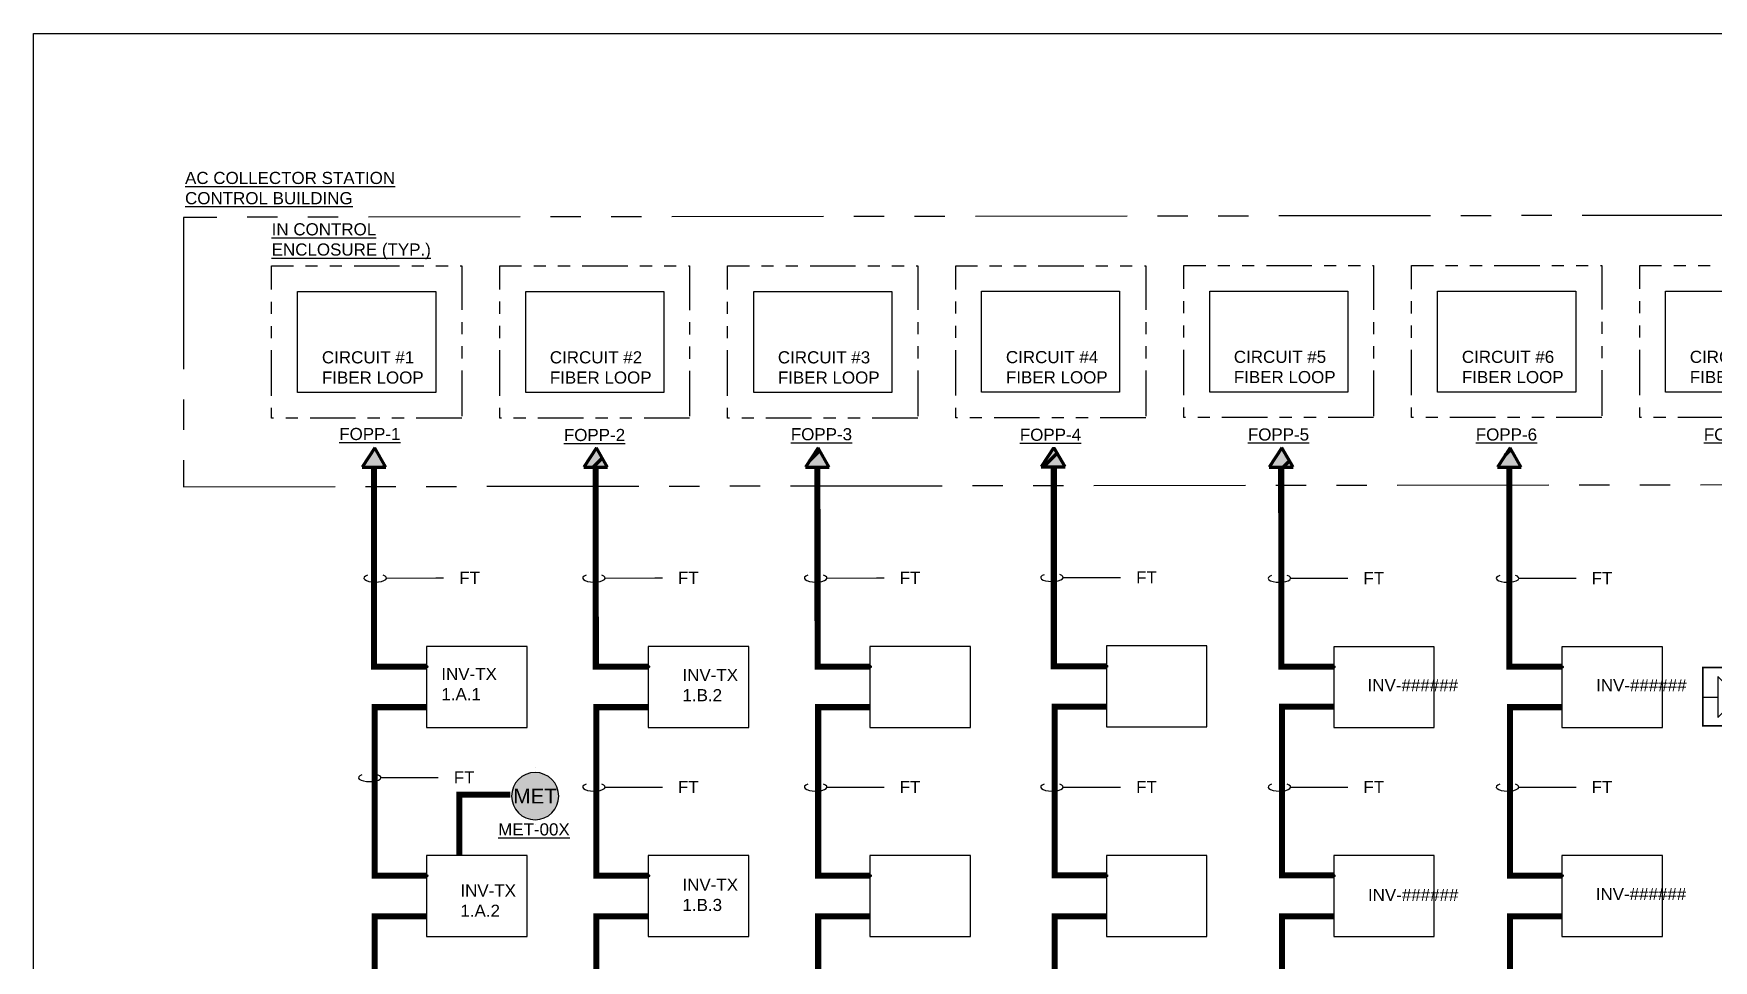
# Model space of a CAD drawing. Header units: feet. Extents: x -18 to 246, y -88 to 32.
# Drawn here: x 14.5 to 28.34, y -20.31 to -12.68 of the extents above; entities that cross this region are included whole.
import ezdxf
from ezdxf import colors
from ezdxf.entities.mleader import LeaderData, LeaderLine
from ezdxf.enums import TextEntityAlignment as Align
from ezdxf.lldxf.tags import DXFTag
from ezdxf.math import Vec2, Vec3

# ---------------------------------------------------------------- set-up
doc = ezdxf.new("R2010")
doc.units = ezdxf.units.FT
doc.header["$MEASUREMENT"] = 0
for name, pattern in [('DASHED2', [0.375, 0.25, -0.125]), ('PHANTOM', [2.5, 1.25, -0.25, 0.25, -0.25, 0.25, -0.25]), ('PHANTOM2', [1.25, 0.625, -0.125, 0.125, -0.125, 0.125, -0.125]), ('PHANTOM4', [0.6875, 0.3125, 0.0625, -0.0625, 0.0625, -0.0625, 0.0625, -0.0625])]:
    doc.linetypes.add(name, pattern=pattern)
for name, color, linetype in [('E-1LIN', 4, 'Continuous'), ('E-1LIN-EQPM-ENCL', 8, 'PHANTOM2'), ('E-DASH', 11, 'PHANTOM4'), ('E-EQPM', 5, 'Continuous'), ('E-TXT', 7, 'Continuous'), ('G-ANNO-TEXT', 1, 'Continuous'), ('PV-CABL-FO', 130, 'FIBER')]:
    doc.layers.add(name, color=color, linetype=linetype)
doc.layers.add('PV-PCS BOUNDARY', color=224, linetype='DASHED2', lineweight=90)
doc.styles.add('NEI-A', font='arial.ttf')
tags = doc.linetypes.add('FIBER', pattern='A,0.376989,-0.053001,["FO",NEI-A,S=0.1,R=0,X=0,Y=-0.05],-0.246999,0.376989', length=1.053978).pattern_tags.tags
tags[6] = DXFTag(74, 10)

# ---------------------------------------------------------------- blocks, each defined once
blk = doc.blocks.new('*U34')
at = {"linetype": 'Continuous'}
blk.add_lwpolyline([(0.828, 0.167), (0, 0.167), (0, -0.5), (0.828, -0.5)], close=True, dxfattribs=at)
at = {"layer": 'defpoints', "linetype": 'DASHED2'}
blk.add_circle((0, 0), 0.01, dxfattribs=at)
blk = doc.blocks.new('ARROW')
h = blk.add_hatch()
h.set_pattern_fill('ANSI31', color=256)
h.paths.add_polyline_path([(0, 0), (-0.0744, -0.1141), (0.0657, -0.1141)])
h = blk.add_hatch(color=256)
h.dxf.hatch_style = 1
h.paths.add_polyline_path([(0, 0), (-0.0744, -0.1141), (0.0657, -0.1141)])
blk.add_lwpolyline([(0, 0), (-0.0744, -0.1141), (0.0657, -0.1141), (0, 0)], close=True)
blk = doc.blocks.new('*U24')
h = blk.add_hatch(color=255)
h.dxf.hatch_style = 1
edge = h.paths.add_edge_path()
edge.add_arc((0, 0), 0.2, 0, 360)
at = {"layer": 'defpoints', "color": 2}
for p, q in [((0, 0.24375), (0, 0.24375)), ((0, -0.24375), (0, -0.24375))]:
    blk.add_line(p, q, dxfattribs=at)
at = {"layer": 'G-ANNO-TEXT', "linetype": 'Continuous'}
blk.add_circle((0, 0), 0.2, dxfattribs=at)
at = {"layer": 'G-ANNO-TEXT', "style": 'NEI-A'}
blk.add_attdef('PV_LEGEND_CALLOUT', text='', height=0.125, dxfattribs=at).set_placement((0, 0), align=Align.MIDDLE_CENTER)
blk.add_attdef('PV_LEGEND_DESCRIPTION', text='', height=0.1, dxfattribs=at).set_placement((0.625, 0), align=Align.MIDDLE_LEFT)
blk = doc.blocks.new('2-WAY FIBER SPLICE')
blk.add_wipeout([(-0.297, 0.24), (0.299, 0.239), (0.298, -0.24), (-0.294, -0.235), (-0.299, -0.236)])
at = {"layer": 'E-1LIN'}
for p, q in [((-0.174, 0.171), (-0.174, -0.167)), ((-0.174, 0.171), (-0.005, 0.002)), ((0.174, 0.171), (0.004, 0.002)), ((0.174, 0.171), (0.174, -0.167)), ((-0.298, 0.002), (-0.174, 0.002)), ((-0.174, -0.167), (-0.005, 0.002)), ((0.174, -0.167), (0.004, 0.002)), ((0.174, 0.002), (0.3, 0.002))]:
    blk.add_line(p, q, dxfattribs=at)
at = {"layer": 'E-1LIN-EQPM-ENCL', "linetype": 'Continuous', "const_width": 0.0135}
blk.add_lwpolyline([(-0.297, -0.235), (0.3, -0.235), (0.3, 0.245), (-0.297, 0.245)], close=True, dxfattribs=at)
blk = doc.blocks.new('Equipment Callout Arrowhead .75')
at = {"color": 0}
blk.add_ellipse((-0.25, 0), major_axis=(0.743, 0), ratio=0.350959, start_param=-0.80282, end_param=3.944413, dxfattribs=at)

msp = doc.modelspace()

# ---------------------------------------------------------------- linework, layer by layer
at = {"layer": 'defpoints', "color": 5}
msp.add_lwpolyline([(14.495, -12.676), (41.404, -12.676), (41.404, -35.686), (14.495, -35.686)], close=True, dxfattribs=at)
at = {"layer": 'E-DASH', "flags": 128}
for points in [[(18.023, -15.844), (16.457, -15.844), (16.457, -14.589), (18.023, -14.589)], [(21.78, -15.844), (20.214, -15.844), (20.214, -14.589), (21.78, -14.589)], [(23.659, -15.842), (22.093, -15.842), (22.093, -14.588), (23.659, -14.588)], [(25.537, -15.84), (23.972, -15.84), (23.972, -14.586), (25.537, -14.586)], [(27.416, -15.84), (25.85, -15.84), (25.85, -14.586), (27.416, -14.586)], [(29.294, -15.84), (27.729, -15.84), (27.729, -14.586), (29.294, -14.586)]]:
    msp.add_lwpolyline(points, close=True, dxfattribs=at)
at = {"layer": 'E-EQPM', "color": 5, "flags": 128}
for points in [[(17.809, -15.633), (16.671, -15.633), (16.671, -14.801), (17.809, -14.801)], [(19.687, -15.633), (18.55, -15.633), (18.55, -14.801), (19.687, -14.801)], [(21.566, -15.633), (20.429, -15.633), (20.429, -14.801), (21.566, -14.801)], [(23.444, -15.631), (22.307, -15.631), (22.307, -14.799), (23.444, -14.799)], [(25.323, -15.629), (24.186, -15.629), (24.186, -14.797), (25.323, -14.797)], [(27.202, -15.629), (26.064, -15.629), (26.064, -14.797), (27.202, -14.797)], [(29.08, -15.629), (27.943, -15.629), (27.943, -14.797), (29.08, -14.797)]]:
    msp.add_lwpolyline(points, close=True, dxfattribs=at)
at = {"layer": 'E-TXT', "color": 253, "linetype": 'PHANTOM'}
msp.add_lwpolyline([(15.731, -16.409), (33.505, -16.385), (33.505, -14.167), (15.731, -14.19)], close=True, dxfattribs=at)
at = {"layer": 'PV-CABL-FO', "const_width": 0.05}
for points in [[(17.733, -17.892), (17.301, -17.892), (17.3, -16.249)], [(19.56, -17.892), (19.128, -17.892), (19.127, -16.249)], [(21.387, -17.892), (20.955, -17.892), (20.954, -16.249)], [(23.335, -17.888), (22.902, -17.888), (22.902, -16.245)], [(25.208, -17.892), (24.776, -17.892), (24.775, -16.249)], [(27.088, -17.892), (26.656, -17.892), (26.655, -16.249)], [(17.733, -19.614), (17.306, -19.614), (17.306, -18.225), (17.733, -18.225)], [(19.56, -19.614), (19.133, -19.614), (19.133, -18.225), (19.56, -18.225)], [(21.387, -19.614), (20.96, -19.614), (20.96, -18.225), (21.387, -18.225)], [(23.335, -19.61), (22.908, -19.61), (22.908, -18.221), (23.335, -18.221)], [(25.208, -19.61), (24.781, -19.61), (24.781, -18.221), (25.208, -18.221)], [(27.088, -19.614), (26.661, -19.614), (26.661, -18.225), (27.088, -18.225)], [(18.423, -18.947), (18.004, -18.947), (18.004, -19.448)], [(17.733, -21.337), (17.306, -21.337), (17.306, -19.948), (17.733, -19.948)], [(19.56, -21.337), (19.133, -21.337), (19.133, -19.948), (19.56, -19.948)], [(21.387, -21.337), (20.96, -21.337), (20.96, -19.948), (21.387, -19.948)], [(23.335, -21.337), (22.908, -21.337), (22.908, -19.948), (23.335, -19.948)], [(25.208, -21.337), (24.781, -21.337), (24.781, -19.948), (25.208, -19.948)], [(27.088, -21.337), (26.661, -21.337), (26.661, -19.948), (27.088, -19.948)]]:
    msp.add_lwpolyline(points, dxfattribs=at)

# ---------------------------------------------------------------- block references
at = {"layer": 'E-1LIN-EQPM-ENCL'}
for p in [(17.733, -17.892), (19.56, -17.892), (21.387, -17.892), (23.335, -17.888), (25.208, -17.894), (27.088, -17.894), (17.733, -19.614), (19.56, -19.614), (21.387, -19.614), (23.335, -19.614), (25.208, -19.614), (27.088, -19.614)]:
    msp.add_blockref('*U34', p, dxfattribs=at)
at = {"layer": 'G-ANNO-TEXT'}
ref = msp.add_blockref('*U24', (18.628, -18.958), dxfattribs=dict(at, xscale=-0.9720000292433572, yscale=0.9720000292433572, zscale=0.9720000292433572, rotation=180))
ref.add_attrib('PV_LEGEND_CALLOUT', 'MET', dxfattribs={"height": 0.1215, "style": 'NEI-A'}).set_placement((18.628, -18.958), align=Align.MIDDLE_CENTER)
at = {"layer": 'PV-PCS BOUNDARY', "xscale": 1.39854621569094, "yscale": 1.39854621569094, "zscale": 1.39854621569094}
for p in [(17.306, -16.089), (19.133, -16.089), (20.96, -16.089), (22.902, -16.085), (24.781, -16.089), (26.661, -16.089)]:
    msp.add_blockref('ARROW', p, dxfattribs=at)

# ---------------------------------------------------------------- texts
at = {"layer": 'G-ANNO-TEXT', "char_height": 0.1, "style": 'NEI-A'}
for s, width, gutter_width, heights, insert, attachment_point in [('\\pxql;{\\LAC COLLECTOR STATION CONTROL BUILDING}', 1.85756, 0.547, [0.383], (16.672, -13.815), 2), ('INV-TX 1.A.1', 0.4444, 0.467, [0], (17.855, -18.035), 4), ('INV-TX 1.B.2', 0.4444, 0.467, [0], (19.842, -18.043), 4), ('INV-######', 0.4444, 0.467, [0.145], (25.487, -18.044), 4), ('INV-######', 0.4444, 0.467, [0.145], (27.37, -18.044), 4), ('INV-TX 1.B.3', 0.4444, 0.467, [0], (19.842, -19.772), 4), ('INV-TX 1.A.2', 0.4444, 0.467, [0], (18.012, -19.819), 4), ('INV-######', 0.4444, 0.467, [0.145], (25.49, -19.772), 4), ('INV-######', 0.4444, 0.467, [0.145], (27.367, -19.765), 4)]:
    msp.add_mtext_dynamic_manual_height_columns(s, width=width, gutter_width=gutter_width, heights=heights, dxfattribs=dict(at, insert=insert, attachment_point=attachment_point))
for s, insert, width, attachment_point in [('{\\LIN CONTROL ENCLOSURE (TYP.)}', (16.457, -14.535), 1.56549, 7), ('CIRCUIT #1 FIBER LOOP', (16.871, -15.427), 1.15565, 4), ('CIRCUIT #2\\PFIBER LOOP', (18.749, -15.427), 1.15565, 4), ('CIRCUIT #3 FIBER LOOP', (20.628, -15.427), 1.15565, 4), ('CIRCUIT #4 FIBER LOOP', (22.507, -15.425), 1.15565, 4), ('CIRCUIT #5 FIBER LOOP', (24.385, -15.423), 1.15565, 4), ('CIRCUIT #6 FIBER LOOP', (26.264, -15.423), 1.15565, 4), ('CIRCUIT #7 FIBER LOOP', (28.142, -15.423), 1.15565, 4), ('{\\LMET-00X}', (18.618, -19.182), 0.27972, 2)]:
    msp.add_mtext(s, dxfattribs=dict(at, insert=insert, width=width, attachment_point=attachment_point))

# ---------------------------------------------------------------- leaders
at = {"layer": 'G-ANNO-TEXT'}
ml = msp.add_multileader_mtext('Standard', dxfattribs=at)
ml.set_content(' FT', color=256, style='NEI-A')
ml.set_leader_properties()
ml.set_arrow_properties(name='Equipment Callout Arrowhead .75')
ml.build(insert=Vec2(0, 0))
ml.multileader.update_dxf_attribs({"dogleg_length": 0.0625, "arrow_head_size": 0.125})
ctx = ml.context
ctx.base_point, ctx.char_height, ctx.arrow_head_size, ctx.landing_gap_size, ctx.plane_origin = Vec3(17.874, -17.16), 0.1, 0.125, 0.09, Vec3(17.275, -18.459)
notes = []
notes.append((ctx, [(0, (1, 1, 0), (17.811, -17.16), (1, 0), 0.0625, [(0, [(17.279, -17.162)], 0, [])])]))
ctx.mtext.insert, ctx.mtext.width, ctx.mtext.flow_direction = Vec3(17.964, -17.11), 1, 5
ml = msp.add_multileader_mtext('Standard', dxfattribs=at)
ml.set_content(' FT', color=256, style='NEI-A')
ml.set_leader_properties()
ml.set_arrow_properties(name='Equipment Callout Arrowhead .75')
ml.build(insert=Vec2(0, 0))
ml.multileader.update_dxf_attribs({"dogleg_length": 0.0625, "arrow_head_size": 0.125})
ctx = ml.context
ctx.base_point, ctx.char_height, ctx.arrow_head_size, ctx.landing_gap_size, ctx.plane_origin = Vec3(19.676, -17.16), 0.1, 0.125, 0.09, Vec3(19.077, -18.459)
notes.append((ctx, [(0, (1, 1, 0), (19.614, -17.16), (1, 0), 0.0625, [(0, [(19.081, -17.162)], 0, [])])]))
ctx.mtext.insert, ctx.mtext.width, ctx.mtext.flow_direction = Vec3(19.766, -17.11), 1, 5
ml = msp.add_multileader_mtext('Standard', dxfattribs=at)
ml.set_content(' FT', color=256, style='NEI-A')
ml.set_leader_properties()
ml.set_arrow_properties(name='Equipment Callout Arrowhead .75')
ml.build(insert=Vec2(0, 0))
ml.multileader.update_dxf_attribs({"dogleg_length": 0.0625, "arrow_head_size": 0.125})
ctx = ml.context
ctx.base_point, ctx.char_height, ctx.arrow_head_size, ctx.landing_gap_size, ctx.plane_origin = Vec3(21.503, -17.16), 0.1, 0.125, 0.09, Vec3(20.905, -18.459)
notes.append((ctx, [(0, (1, 1, 0), (21.441, -17.16), (1, 0), 0.0625, [(0, [(20.908, -17.162)], 0, [])])]))
ctx.mtext.insert, ctx.mtext.width, ctx.mtext.flow_direction = Vec3(21.593, -17.11), 1, 5
ml = msp.add_multileader_mtext('Standard', dxfattribs=at)
ml.set_content(' FT', color=256, style='NEI-A')
ml.set_leader_properties()
ml.set_arrow_properties(name='Equipment Callout Arrowhead .75')
ml.build(insert=Vec2(0, 0))
ml.multileader.update_dxf_attribs({"dogleg_length": 0.0625, "arrow_head_size": 0.125})
ctx = ml.context
ctx.base_point, ctx.char_height, ctx.arrow_head_size, ctx.landing_gap_size, ctx.plane_origin = Vec3(23.451, -17.156), 0.1, 0.125, 0.09, Vec3(22.852, -18.455)
notes.append((ctx, [(0, (1, 1, 0), (23.388, -17.156), (1, 0), 0.0625, [(0, [(22.855, -17.157)], 0, [])])]))
ctx.mtext.insert, ctx.mtext.width, ctx.mtext.flow_direction = Vec3(23.541, -17.106), 1, 5
ml = msp.add_multileader_mtext('Standard', dxfattribs=at)
ml.set_content(' FT', color=256, style='NEI-A')
ml.set_leader_properties()
ml.set_arrow_properties(name='Equipment Callout Arrowhead .75')
ml.build(insert=Vec2(0, 0))
ml.multileader.update_dxf_attribs({"dogleg_length": 0.0625, "arrow_head_size": 0.125})
ctx = ml.context
ctx.base_point, ctx.char_height, ctx.arrow_head_size, ctx.landing_gap_size, ctx.plane_origin = Vec3(25.324, -17.162), 0.1, 0.125, 0.09, Vec3(24.725, -18.461)
notes.append((ctx, [(0, (1, 1, 0), (25.262, -17.162), (1, 0), 0.0625, [(0, [(24.729, -17.163)], 0, [])])]))
ctx.mtext.insert, ctx.mtext.width, ctx.mtext.flow_direction = Vec3(25.414, -17.112), 1, 5
ml = msp.add_multileader_mtext('Standard', dxfattribs=at)
ml.set_content(' FT', color=256, style='NEI-A')
ml.set_leader_properties()
ml.set_arrow_properties(name='Equipment Callout Arrowhead .75')
ml.build(insert=Vec2(0, 0))
ml.multileader.update_dxf_attribs({"dogleg_length": 0.0625, "arrow_head_size": 0.125})
ctx = ml.context
ctx.base_point, ctx.char_height, ctx.arrow_head_size, ctx.landing_gap_size, ctx.plane_origin = Vec3(27.204, -17.162), 0.1, 0.125, 0.09, Vec3(26.605, -18.461)
notes.append((ctx, [(0, (1, 1, 0), (27.142, -17.162), (1, 0), 0.0625, [(0, [(26.609, -17.163)], 0, [])])]))
ctx.mtext.insert, ctx.mtext.width, ctx.mtext.flow_direction = Vec3(27.294, -17.112), 1, 5
ml = msp.add_multileader_mtext('Standard', dxfattribs=at)
ml.set_content(' FT', color=256, style='NEI-A')
ml.set_leader_properties()
ml.set_arrow_properties(name='Equipment Callout Arrowhead .75')
ml.build(insert=Vec2(0, 0))
ml.multileader.update_dxf_attribs({"dogleg_length": 0.0625, "arrow_head_size": 0.125})
ctx = ml.context
ctx.base_point, ctx.char_height, ctx.arrow_head_size, ctx.landing_gap_size, ctx.plane_origin = Vec3(17.829, -18.804), 0.1, 0.125, 0.09, Vec3(17.231, -20.103)
notes.append((ctx, [(0, (1, 1, 0), (17.767, -18.804), (1, 0), 0.0625, [(0, [(17.234, -18.806)], 0, [])])]))
ctx.mtext.insert, ctx.mtext.width, ctx.mtext.flow_direction = Vec3(17.919, -18.754), 1, 5
ml = msp.add_multileader_mtext('Standard', dxfattribs=at)
ml.set_content(' FT', color=256, style='NEI-A')
ml.set_leader_properties()
ml.set_arrow_properties(name='Equipment Callout Arrowhead .75')
ml.build(insert=Vec2(0, 0))
ml.multileader.update_dxf_attribs({"dogleg_length": 0.0625, "arrow_head_size": 0.125})
ctx = ml.context
ctx.base_point, ctx.char_height, ctx.arrow_head_size, ctx.landing_gap_size, ctx.plane_origin = Vec3(19.676, -18.883), 0.1, 0.125, 0.09, Vec3(19.077, -20.182)
notes.append((ctx, [(0, (1, 1, 0), (19.614, -18.883), (1, 0), 0.0625, [(0, [(19.081, -18.884)], 0, [])])]))
ctx.mtext.insert, ctx.mtext.width, ctx.mtext.flow_direction = Vec3(19.766, -18.833), 1, 5
ml = msp.add_multileader_mtext('Standard', dxfattribs=at)
ml.set_content(' FT', color=256, style='NEI-A')
ml.set_leader_properties()
ml.set_arrow_properties(name='Equipment Callout Arrowhead .75')
ml.build(insert=Vec2(0, 0))
ml.multileader.update_dxf_attribs({"dogleg_length": 0.0625, "arrow_head_size": 0.125})
ctx = ml.context
ctx.base_point, ctx.char_height, ctx.arrow_head_size, ctx.landing_gap_size, ctx.plane_origin = Vec3(21.503, -18.883), 0.1, 0.125, 0.09, Vec3(20.905, -20.182)
notes.append((ctx, [(0, (1, 1, 0), (21.441, -18.883), (1, 0), 0.0625, [(0, [(20.908, -18.884)], 0, [])])]))
ctx.mtext.insert, ctx.mtext.width, ctx.mtext.flow_direction = Vec3(21.593, -18.833), 1, 5
ml = msp.add_multileader_mtext('Standard', dxfattribs=at)
ml.set_content(' FT', color=256, style='NEI-A')
ml.set_leader_properties()
ml.set_arrow_properties(name='Equipment Callout Arrowhead .75')
ml.build(insert=Vec2(0, 0))
ml.multileader.update_dxf_attribs({"dogleg_length": 0.0625, "arrow_head_size": 0.125})
ctx = ml.context
ctx.base_point, ctx.char_height, ctx.arrow_head_size, ctx.landing_gap_size, ctx.plane_origin = Vec3(23.451, -18.883), 0.1, 0.125, 0.09, Vec3(22.852, -20.182)
notes.append((ctx, [(0, (1, 1, 0), (23.388, -18.883), (1, 0), 0.0625, [(0, [(22.855, -18.884)], 0, [])])]))
ctx.mtext.insert, ctx.mtext.width, ctx.mtext.flow_direction = Vec3(23.541, -18.833), 1, 5
ml = msp.add_multileader_mtext('Standard', dxfattribs=at)
ml.set_content(' FT', color=256, style='NEI-A')
ml.set_leader_properties()
ml.set_arrow_properties(name='Equipment Callout Arrowhead .75')
ml.build(insert=Vec2(0, 0))
ml.multileader.update_dxf_attribs({"dogleg_length": 0.0625, "arrow_head_size": 0.125})
ctx = ml.context
ctx.base_point, ctx.char_height, ctx.arrow_head_size, ctx.landing_gap_size, ctx.plane_origin = Vec3(25.324, -18.883), 0.1, 0.125, 0.09, Vec3(24.725, -20.182)
notes.append((ctx, [(0, (1, 1, 0), (25.262, -18.883), (1, 0), 0.0625, [(0, [(24.729, -18.884)], 0, [])])]))
ctx.mtext.insert, ctx.mtext.width, ctx.mtext.flow_direction = Vec3(25.414, -18.833), 1, 5
ml = msp.add_multileader_mtext('Standard', dxfattribs=at)
ml.set_content(' FT', color=256, style='NEI-A')
ml.set_leader_properties()
ml.set_arrow_properties(name='Equipment Callout Arrowhead .75')
ml.build(insert=Vec2(0, 0))
ml.multileader.update_dxf_attribs({"dogleg_length": 0.0625, "arrow_head_size": 0.125})
ctx = ml.context
ctx.base_point, ctx.char_height, ctx.arrow_head_size, ctx.landing_gap_size, ctx.plane_origin = Vec3(27.204, -18.883), 0.1, 0.125, 0.09, Vec3(26.605, -20.182)
notes.append((ctx, [(0, (1, 1, 0), (27.142, -18.883), (1, 0), 0.0625, [(0, [(26.609, -18.884)], 0, [])])]))
ctx.mtext.insert, ctx.mtext.width, ctx.mtext.flow_direction = Vec3(27.294, -18.833), 1, 5
for ctx, leaders in notes:
    for number, flags, end, landing, length, lines in leaders:
        leader = LeaderData()
        leader.index, (leader.has_last_leader_line, leader.has_dogleg_vector, leader.attachment_direction) = number, flags
        leader.last_leader_point, leader.dogleg_vector, leader.dogleg_length = Vec3(end), Vec3(landing), length
        for number, points, colour, breaks in lines:
            line = LeaderLine()
            line.index, line.vertices, line.color, line.breaks = number, Vec3.list(points), colors.encode_raw_color(colour), breaks
            leader.lines.append(line)
        ctx.leaders.append(leader)

# ---------------------------------------------------------------- next in the draw order: block references
msp.add_blockref('2-WAY FIBER SPLICE', (28.547, -18.144))

# ---------------------------------------------------------------- next in the draw order: texts
at = {"layer": 'G-ANNO-TEXT', "insert": (17.266, -16.026), "char_height": 0.1, "attachment_point": 8, "style": 'NEI-A', "bg_fill": 2}
msp.add_mtext_dynamic_manual_height_columns('{\\LFOPP-1}', width=2.04003, gutter_width=0.547, heights=[0], dxfattribs=at)
at = {"layer": 'G-ANNO-TEXT', "char_height": 0.1, "attachment_point": 8, "style": 'NEI-A', "bg_fill": 3, "box_fill_scale": 1.5, "bg_fill_color": 256, "bg_fill_transparency": 0}
for s, width, insert in [('{\\LFOPP-3}', 0.92895, (20.987, -16.028)), ('{\\LFOPP-4}', 1.5459, (22.874, -16.032)), ('{\\LFOPP-5}', 1.58333, (24.753, -16.03)), ('{\\LFOPP-6}', 1.61507, (26.631, -16.03)), ('{\\LFOPP-6}', 1.61507, (28.51, -16.03))]:
    msp.add_mtext_dynamic_manual_height_columns(s, width=width, gutter_width=0.547, heights=[0], dxfattribs=dict(at, insert=insert))

# ---------------------------------------------------------------- next in the draw order: linework, layer by layer
at = {"layer": 'E-DASH', "flags": 128}
msp.add_lwpolyline([(19.901, -15.844), (18.336, -15.844), (18.336, -14.589), (19.901, -14.589)], close=True, dxfattribs=at)

# ---------------------------------------------------------------- next in the draw order: texts
at = {"layer": 'G-ANNO-TEXT', "insert": (19.117, -16.034), "char_height": 0.1, "attachment_point": 8, "style": 'NEI-A', "bg_fill": 3, "box_fill_scale": 1.5, "bg_fill_color": 256, "bg_fill_transparency": 0}
msp.add_mtext_dynamic_manual_height_columns('{\\LFOPP-2}', width=1.55525, gutter_width=0.547, heights=[0], dxfattribs=at)

doc.saveas('drawing.dxf')
